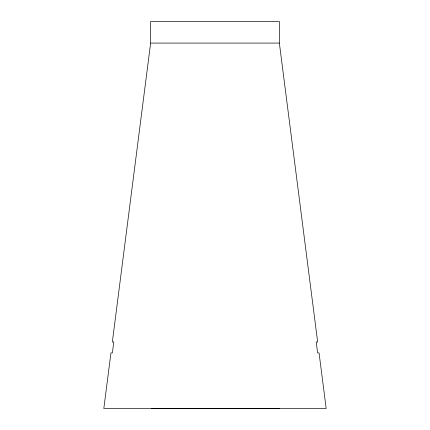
<?xml version="1.0" encoding="UTF-8"?>
<svg xmlns="http://www.w3.org/2000/svg" width="430" height="430" viewBox="0 0 430 430"><rect width="100%" height="100%" fill="white"/><g stroke="black" fill="none" stroke-linecap="round" stroke-linejoin="round"><path stroke-width="0.64" d="M150.634 43.075L112.348 341.941L113.794 341.941L112.386 352.912L110.945 352.912L103.823 408.5L326.176 408.5L319.055 352.912L317.614 352.912L316.206 341.941L317.652 341.941L279.366 43.075L279.366 21.5L150.634 21.5L150.634 43.075L279.366 43.075M151.365 408.349L279.366 408.349"/></g></svg>
